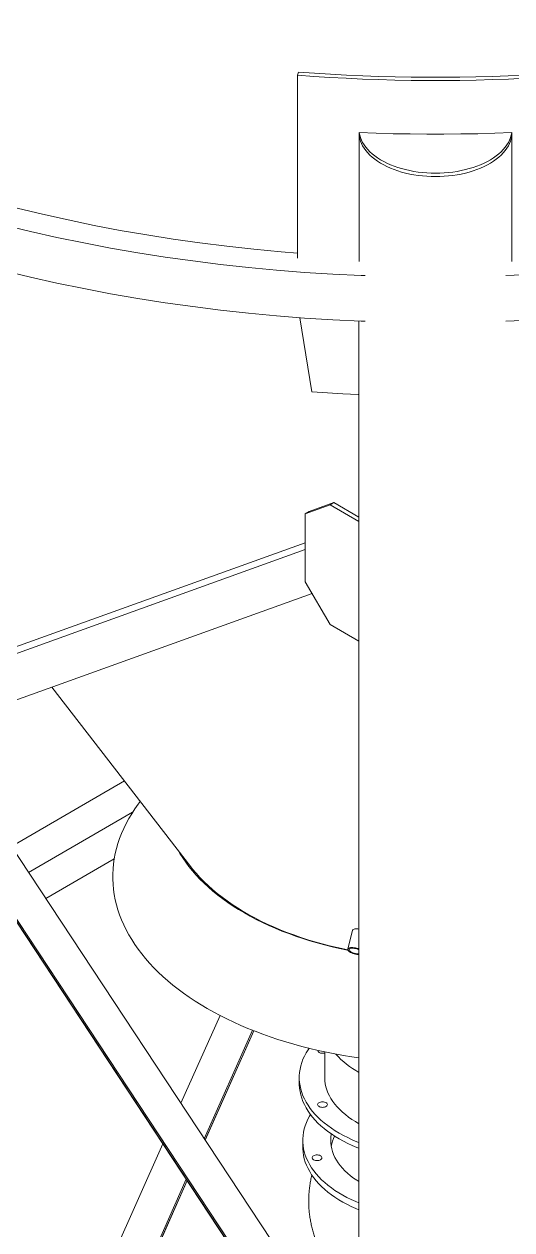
# Model space of a CAD drawing. Header units: millimetres. Extents: x 26816 to 90584, y 11074 to 56542.
# Drawn here: x 41122 to 41820, y 39986 to 41710 of the extents above; entities that cross this region are included whole.
import ezdxf

# ---------------------------------------------------------------- set-up
doc = ezdxf.new("R2010")
doc.units = ezdxf.units.MM
doc.layers.add('MAU_CAM', color=30, linetype='Continuous')
doc.layers.add('MAU_TÍM', color=4, linetype='Continuous', lineweight=25)

msp = doc.modelspace()

# ---------------------------------------------------------------- linework, layer by layer
at = {"layer": 'MAU_CAM', "linetype": 'Continuous', "lineweight": 0}
for p, q in [((41600.9, 39781), (40326.5, 41710)), ((40280.4, 41682.9), (41577, 39720.2)), ((41577.2, 39720.5), (40280.6, 41683.2)), ((41578.6, 39721.7), (40282, 41684.3)), ((41513.1, 41636.8), (41514.2, 41641.4)), ((41513.1, 41375.5), (41513.1, 41636.8)), ((41601.3, 41554.9), (41601.3, 41550)), ((41601.3, 41550), (41601.3, 41370.4)), ((41819.7, 41554.9), (41819.7, 41550)), ((41819.7, 41370.4), (41819.7, 41550)), ((41533.7, 41184.3), (41516.1, 41290.2)), ((41600.9, 41285.4), (41600.9, 39473)), ((41529.8, 41013.1), (41565.1, 41025.8)), ((41565.1, 41025.8), (41559.5, 41022.5)), ((41565.1, 41025.8), (41600.9, 41005.1)), ((41524.1, 41009.8), (41559.5, 41022.5)), ((41529.8, 41013.1), (41524.1, 41009.8)), ((41524.1, 40912.5), (41524.1, 41009.8)), ((41559.5, 41022.5), (41600.9, 40998.6)), ((41524.1, 40968.2), (41020.3, 40787.3)), ((41524.1, 40958.5), (41026.9, 40779.9)), ((41559.5, 40851.3), (41524.1, 40912.5)), ((41533.8, 40895.7), (41052.2, 40722.8)), ((41600.9, 40827.4), (41559.5, 40851.3)), ((41161.3, 40762), (41360.4, 40504.9)), ((41103.4, 40534.1), (41265.4, 40627.6)), ((41128, 40496.8), (41276.9, 40582.8)), ((41152.6, 40459.6), (41250.6, 40516.2)), ((41591.6, 40414.2), (41584.8, 40387.2)), ((41346.1, 40166.7), (41402.1, 40292.3)), ((41379.6, 40116), (41448.6, 40271.1)), ((41380.7, 40114.3), (41450.3, 40270.4)), ((41381, 40113.9), (41450.6, 40270.3)), ((41552, 40240.3), (41552, 40203.5)), ((41515.5, 40203.5), (41515.5, 40195.4)), ((41230.1, 39906.3), (41320.3, 40108.7)), ((41274.7, 39880.5), (41353.8, 40058.1)), ((41276.2, 39879.7), (41354.9, 40056.4)), ((41276.5, 39879.5), (41355.2, 40056))]:
    msp.add_line(p, q, dxfattribs=at)
at = {"layer": 'MAU_CAM', "linetype": 'Continuous', "lineweight": 0, "flags": 128}
for points in [[(41907.8, 41636.8), (41884.7, 41635.2), (41861.6, 41633.7), (41838.4, 41632.5), (41815.2, 41631.5), (41791.9, 41630.6), (41768.7, 41630), (41745.4, 41629.6), (41722.1, 41629.4), (41698.8, 41629.4), (41675.6, 41629.6), (41652.3, 41630), (41629, 41630.6), (41605.8, 41631.5), (41582.6, 41632.5), (41559.4, 41633.7), (41536.2, 41635.2), (41513.1, 41636.8)], [(41906.8, 41641.4), (41883.8, 41639.8), (41860.8, 41638.3), (41837.7, 41637.1), (41814.6, 41636.1), (41791.5, 41635.3), (41768.4, 41634.6), (41745.2, 41634.2), (41722.1, 41634), (41698.9, 41634), (41675.7, 41634.2), (41652.6, 41634.6), (41629.5, 41635.3), (41606.3, 41636.1), (41583.2, 41637.1), (41560.2, 41638.3), (41537.2, 41639.8), (41514.2, 41641.4)], [(41601.3, 41554.9), (41602, 41551.3), (41603, 41547.7), (41604.4, 41544.2), (41606.2, 41540.7), (41608.3, 41537.3), (41610.7, 41534), (41613.5, 41530.7), (41616.5, 41527.6), (41619.9, 41524.5), (41623.6, 41521.6), (41627.5, 41518.8), (41631.8, 41516.1), (41636.3, 41513.6), (41641, 41511.2), (41646, 41509), (41651.1, 41506.9), (41656.5, 41505.1), (41662, 41503.4), (41667.7, 41501.9), (41673.6, 41500.5), (41679.5, 41499.4), (41685.6, 41498.5), (41691.8, 41497.8), (41698, 41497.3), (41704.2, 41496.9), (41710.5, 41496.8), (41716.8, 41496.9), (41723, 41497.3), (41729.2, 41497.8), (41735.4, 41498.5), (41741.4, 41499.4), (41747.4, 41500.5), (41753.2, 41501.9), (41758.9, 41503.4), (41764.5, 41505.1), (41769.8, 41506.9), (41775, 41509), (41780, 41511.2), (41784.7, 41513.6), (41789.2, 41516.1), (41793.4, 41518.8), (41797.4, 41521.6), (41801.1, 41524.5), (41804.4, 41527.6), (41807.5, 41530.7), (41810.3, 41534), (41812.7, 41537.3), (41814.8, 41540.7), (41816.5, 41544.2), (41817.9, 41547.7), (41819, 41551.3), (41819.7, 41554.9)], [(41819.7, 41554.9), (41795.4, 41554), (41771.2, 41553.3), (41746.9, 41552.9), (41722.6, 41552.6), (41698.3, 41552.6), (41674.1, 41552.9), (41649.8, 41553.3), (41625.5, 41554), (41601.3, 41554.9)], [(41819.7, 41550), (41819, 41546.4), (41817.9, 41542.8), (41816.5, 41539.3), (41814.8, 41535.8), (41812.7, 41532.4), (41810.3, 41529.1), (41807.5, 41525.8), (41804.4, 41522.7), (41801.1, 41519.6), (41797.4, 41516.7), (41793.4, 41513.9), (41789.2, 41511.2), (41784.7, 41508.7), (41780, 41506.3), (41775, 41504.1), (41769.8, 41502), (41764.5, 41500.2), (41758.9, 41498.5), (41753.2, 41497), (41747.4, 41495.6), (41741.4, 41494.5), (41735.4, 41493.6), (41729.2, 41492.9), (41723, 41492.4), (41716.8, 41492), (41710.5, 41491.9), (41704.2, 41492), (41698, 41492.4), (41691.8, 41492.9), (41685.6, 41493.6), (41679.5, 41494.5), (41673.6, 41495.6), (41667.7, 41497), (41662, 41498.5), (41656.5, 41500.2), (41651.1, 41502), (41646, 41504.1), (41641, 41506.3), (41636.3, 41508.7), (41631.8, 41511.2), (41627.5, 41513.9), (41623.6, 41516.7), (41619.9, 41519.6), (41616.5, 41522.7), (41613.5, 41525.8), (41610.7, 41529.1), (41608.3, 41532.4), (41606.2, 41535.8), (41604.4, 41539.3), (41603, 41542.8), (41602, 41546.4), (41601.3, 41550)], [(41601.3, 41550), (41602, 41546.4), (41603, 41542.8), (41604.4, 41539.3), (41606.2, 41535.8), (41608.3, 41532.4), (41610.7, 41529.1), (41613.5, 41525.8), (41616.5, 41522.7), (41619.9, 41519.6), (41623.6, 41516.7), (41627.5, 41513.9), (41631.8, 41511.2), (41636.3, 41508.7), (41641, 41506.3), (41646, 41504.1), (41651.1, 41502), (41656.5, 41500.2), (41662, 41498.5), (41667.7, 41497), (41673.6, 41495.6), (41679.5, 41494.5), (41685.6, 41493.6), (41691.8, 41492.9), (41698, 41492.4), (41704.2, 41492), (41710.5, 41491.9), (41716.8, 41492), (41723, 41492.4), (41729.2, 41492.9), (41735.4, 41493.6), (41741.4, 41494.5), (41747.4, 41495.6), (41753.2, 41497), (41758.9, 41498.5), (41764.5, 41500.2), (41769.8, 41502), (41775, 41504.1), (41780, 41506.3), (41784.7, 41508.7), (41789.2, 41511.2), (41793.4, 41513.9), (41797.4, 41516.7), (41801.1, 41519.6), (41804.4, 41522.7), (41807.5, 41525.8), (41810.3, 41529.1), (41812.7, 41532.4), (41814.8, 41535.8), (41816.5, 41539.3), (41817.9, 41542.8), (41819, 41546.4), (41819.7, 41550)], [(41111.7, 41447), (41148, 41438.2), (41184.8, 41429.9), (41221.9, 41422.2), (41259.3, 41415.1), (41297.1, 41408.5), (41335.1, 41402.6), (41373.4, 41397.2), (41412, 41392.3), (41450.7, 41388.1), (41489.6, 41384.4), (41513.1, 41382.5)], [(41093.3, 41422.7), (41130.8, 41413.6), (41168.7, 41405.1), (41206.9, 41397.1), (41245.5, 41389.8), (41284.4, 41383), (41323.6, 41376.8), (41363.1, 41371.3), (41402.8, 41366.3), (41442.7, 41361.9), (41482.8, 41358.2), (41523.1, 41355), (41563.5, 41352.5), (41604, 41350.6), (41610, 41350.3)], [(41093.3, 41357.3), (41130.8, 41348.2), (41168.7, 41339.7), (41206.9, 41331.8), (41245.5, 41324.5), (41284.4, 41317.7), (41323.6, 41311.5), (41363.1, 41306), (41402.8, 41301), (41442.7, 41296.6), (41482.8, 41292.9), (41523.1, 41289.7), (41563.5, 41287.2), (41604, 41285.2), (41610, 41285)], [(41811, 41350.3), (41847.6, 41352)], [(41811, 41285), (41847.6, 41286.6)], [(41600.9, 41180.2), (41599.8, 41180.2), (41577.7, 41181.4), (41555.7, 41182.7), (41533.7, 41184.3)], [(41287.9, 40598.5), (41284.9, 40594.5), (41280.1, 40587.7), (41275.7, 40580.8), (41271.5, 40573.9), (41267.7, 40566.9), (41264.3, 40559.8), (41261.2, 40552.7), (41258.4, 40545.5), (41255.9, 40538.3), (41253.8, 40531), (41252.1, 40523.8), (41250.7, 40516.5), (41249.6, 40509.1), (41248.9, 40501.8), (41248.6, 40494.5), (41248.6, 40487.1), (41248.9, 40479.8), (41249.6, 40472.4), (41250.7, 40465.1), (41252.1, 40457.8), (41253.8, 40450.5), (41255.9, 40443.3), (41258.4, 40436.1), (41261.2, 40428.9), (41264.3, 40421.8), (41267.7, 40414.7), (41271.5, 40407.7), (41275.7, 40400.7), (41280.1, 40393.8), (41284.9, 40387), (41290, 40380.3), (41295.5, 40373.7), (41301.2, 40367.1), (41307.3, 40360.6), (41313.6, 40354.3), (41320.3, 40348), (41327.3, 40341.9), (41334.5, 40335.8), (41342.1, 40329.9), (41349.9, 40324.1), (41358, 40318.4), (41366.3, 40312.9), (41375, 40307.5), (41383.8, 40302.2), (41393, 40297.1), (41402.3, 40292.1), (41411.9, 40287.3), (41421.8, 40282.6), (41431.8, 40278.1), (41442.1, 40273.7), (41452.5, 40269.6), (41463.2, 40265.5), (41474, 40261.7), (41485, 40258), (41496.2, 40254.5), (41507.6, 40251.2), (41519.1, 40248.1), (41530.8, 40245.1), (41542.6, 40242.3), (41554.5, 40239.8), (41566.5, 40237.4), (41578.7, 40235.2), (41590.9, 40233.2), (41600.9, 40231.7)], [(41342.1, 40528.5), (41344.7, 40524), (41348.7, 40517.6), (41353, 40511.4), (41357.6, 40505.2), (41362.6, 40499.1), (41367.9, 40493), (41373.4, 40487.1), (41379.3, 40481.3), (41385.5, 40475.6), (41392, 40470), (41398.8, 40464.5), (41405.9, 40459.1), (41413.2, 40453.8), (41420.9, 40448.7), (41428.7, 40443.7), (41436.9, 40438.9), (41445.3, 40434.2), (41453.9, 40429.7), (41462.8, 40425.3), (41471.8, 40421), (41481.2, 40416.9), (41490.7, 40413), (41500.4, 40409.3), (41510.3, 40405.7), (41520.4, 40402.3), (41530.7, 40399.1), (41541.1, 40396), (41551.7, 40393.2), (41562.4, 40390.5), (41573.3, 40388), (41584.3, 40385.7), (41585.1, 40385.5)], [(41360.4, 40504.9), (41362.9, 40501.7), (41368, 40495.6), (41373.4, 40489.7), (41379.1, 40483.8), (41385.1, 40478), (41391.4, 40472.4), (41398, 40466.9), (41404.9, 40461.5), (41412.1, 40456.2), (41419.5, 40451), (41427.3, 40446), (41435.2, 40441.1), (41443.5, 40436.3), (41451.9, 40431.7), (41460.7, 40427.3), (41469.6, 40423), (41478.8, 40418.8), (41488.2, 40414.8), (41497.7, 40411), (41507.5, 40407.4), (41517.5, 40403.9), (41527.6, 40400.6), (41537.9, 40397.5), (41548.4, 40394.6), (41559, 40391.8), (41569.8, 40389.3), (41580.7, 40386.9), (41584.9, 40386.1)], [(41600.9, 40379.5), (41599.7, 40379.5), (41597.9, 40379.6), (41596, 40379.9), (41594, 40380.4), (41592.2, 40381), (41590.4, 40381.6), (41588.8, 40382.4), (41587.4, 40383.3), (41586.3, 40384.1), (41585.5, 40385), (41584.9, 40385.9), (41584.8, 40386.7), (41584.9, 40387.5), (41585.5, 40388.2), (41586.3, 40388.7), (41587.4, 40389.1), (41588.8, 40389.4), (41590.4, 40389.5), (41592.2, 40389.4), (41594.1, 40389.2), (41594.1, 40389.2)], [(41600.9, 40380.5), (41600.7, 40380.5), (41599.2, 40380.4), (41597.5, 40380.5), (41595.8, 40380.8), (41594, 40381.2), (41592.3, 40381.8), (41590.7, 40382.4), (41589.3, 40383.2), (41588.2, 40384), (41587.4, 40384.8), (41586.9, 40385.6), (41586.7, 40386.4), (41586.9, 40387.1), (41587.5, 40387.7), (41588.4, 40388.1), (41589.6, 40388.4), (41591, 40388.6), (41592.6, 40388.5), (41594.3, 40388.3), (41594.3, 40388.3)], [(41529.5, 40245.4), (41528, 40243.3), (41525.3, 40238.8), (41522.9, 40234.2), (41520.8, 40229.6), (41519, 40224.9), (41517.6, 40220.2), (41516.6, 40215.5), (41515.9, 40210.7), (41515.5, 40205.9), (41515.5, 40201.2), (41515.9, 40196.4), (41516.6, 40191.6), (41517.6, 40186.9), (41519, 40182.2), (41520.8, 40177.5), (41522.9, 40172.9), (41525.3, 40168.3), (41528, 40163.8), (41531.1, 40159.4), (41534.5, 40155), (41538.3, 40150.7), (41542.3, 40146.6), (41546.6, 40142.5), (41551.3, 40138.5), (41556.2, 40134.7), (41561.4, 40131), (41566.9, 40127.4), (41572.6, 40123.9), (41578.6, 40120.6), (41584.8, 40117.5), (41591.2, 40114.5), (41597.9, 40111.6), (41600.9, 40110.4)], [(41552, 40203.5), (41552, 40203), (41552.2, 40198.7), (41552.8, 40194.4), (41553.7, 40190.1), (41555, 40185.8), (41556.6, 40181.6), (41558.6, 40177.4), (41560.9, 40173.3), (41563.5, 40169.3), (41566.5, 40165.3), (41569.8, 40161.4), (41573.4, 40157.6), (41577.3, 40154), (41581.5, 40150.4), (41586, 40146.9), (41590.8, 40143.6), (41595.8, 40140.4), (41600.9, 40137.4)], [(41515.5, 40195.4), (41515.5, 40193), (41515.9, 40188.2), (41516.6, 40183.5), (41517.6, 40178.7), (41519, 40174), (41520.8, 40169.3), (41522.9, 40164.7), (41525.3, 40160.1), (41528, 40155.6), (41531.1, 40151.2), (41534.5, 40146.8), (41538.3, 40142.6), (41542.3, 40138.4), (41546.6, 40134.3), (41551.3, 40130.4), (41556.2, 40126.5), (41561.4, 40122.8), (41566.9, 40119.2), (41572.6, 40115.8), (41578.6, 40112.5), (41584.8, 40109.3), (41591.2, 40106.3), (41597.9, 40103.5), (41600.9, 40102.3)], [(41548.8, 40160.8), (41547.2, 40160.9), (41545.8, 40161.2), (41544.4, 40161.7), (41543.3, 40162.4), (41542.5, 40163.1), (41542, 40164), (41541.8, 40164.9), (41542, 40165.8), (41542.5, 40166.6), (41543.3, 40167.4), (41544.4, 40168), (41545.8, 40168.5), (41547.2, 40168.8), (41548.8, 40168.9), (41550.4, 40168.8), (41551.8, 40168.5), (41553.2, 40168), (41554.3, 40167.4), (41555.1, 40166.6), (41555.6, 40165.8), (41555.8, 40164.9), (41555.6, 40164), (41555.1, 40163.1), (41554.3, 40162.4), (41553.2, 40161.7), (41551.8, 40161.2), (41550.4, 40160.9), (41548.8, 40160.8)]]:
    msp.add_lwpolyline(points, dxfattribs=at)
at = {"layer": 'MAU_CAM', "linetype": 'Continuous', "lineweight": 0}
for centre, radius, start, end in [((41590, 40362.8), 26.7, 65.9028, 81.2989), ((41591.2, 40367.4), 21.1, 62.5704, 81.4907), ((41545.2, 40242.4), 3.33, 178.2799, 246.9992), ((41548.8, 40249), 10.9, 242.7663, 286.7905), ((41655, 40313.1), 115.6, 221.0722, 242.1183)]:
    msp.add_arc(centre, radius, start, end, dxfattribs=at)
msp.add_open_spline([(41591.7, 40414), (41591.7, 40414.1), (41591.7, 40414.7), (41592.8, 40415.5), (41595, 40416.2), (41597.9, 40416.3), (41600, 40416), (41600.9, 40415.9)], degree=3, knots=[0, 0, 0, 0, 0.060571, 0.31048, 0.560444, 0.810438, 1, 1, 1, 1], dxfattribs=at)
at = {"layer": 'MAU_TÍM', "linetype": 'Continuous', "lineweight": 0}
msp.add_line((41520.5, 40113.7), (41520.5, 40103.9), dxfattribs=at)
at = {"layer": 'MAU_TÍM', "linetype": 'Continuous', "lineweight": 0, "flags": 128}
for points in [[(41600.9, 40024.1), (41596.5, 40026), (41590, 40028.9), (41583.8, 40032), (41577.9, 40035.2), (41572.1, 40038.6), (41566.6, 40042.1), (41561.4, 40045.7), (41556.5, 40049.5), (41551.9, 40053.3), (41547.5, 40057.3), (41543.5, 40061.4), (41539.7, 40065.6), (41536.3, 40069.9), (41533.2, 40074.3), (41530.4, 40078.7), (41528, 40083.2), (41525.9, 40087.8), (41524.1, 40092.4), (41522.7, 40097.1), (41521.6, 40101.7), (41520.9, 40106.4), (41520.5, 40111.2), (41520.5, 40115.9), (41520.9, 40120.6), (41521.5, 40125.3), (41522.6, 40130), (41524, 40134.6), (41525.7, 40139.2), (41527.8, 40143.8), (41530.2, 40148.3), (41531.6, 40150.6)], [(41600.9, 40054.6), (41597.8, 40056.6), (41593.1, 40059.8), (41588.7, 40063.1), (41584.7, 40066.6), (41580.9, 40070.1), (41577.4, 40073.8), (41574.2, 40077.6), (41571.3, 40081.4), (41568.8, 40085.3), (41566.6, 40089.3), (41564.7, 40093.4), (41563.2, 40097.5), (41562, 40101.6), (41561.1, 40105.7), (41560.6, 40109.9), (41560.5, 40114.1), (41560.7, 40118.3), (41561.2, 40122.5), (41561.3, 40122.9)], [(41600.9, 40014.3), (41596.5, 40016.2), (41590, 40019.1), (41583.8, 40022.2), (41577.9, 40025.4), (41572.1, 40028.8), (41566.6, 40032.3), (41561.4, 40035.9), (41556.5, 40039.7), (41551.9, 40043.5), (41547.5, 40047.5), (41543.5, 40051.6), (41539.7, 40055.8), (41536.3, 40060.1), (41533.2, 40064.5), (41530.4, 40068.9), (41528, 40073.4), (41525.9, 40078), (41524.1, 40082.6), (41522.7, 40087.3), (41521.6, 40091.9), (41520.9, 40096.6), (41520.5, 40101.4), (41520.5, 40103.9)], [(41534.9, 40090.9), (41534.2, 40090), (41533.9, 40089.1), (41534, 40088.2), (41534.4, 40087.4), (41535.1, 40086.6), (41536.1, 40085.9), (41537.3, 40085.3), (41538.8, 40084.9), (41540.3, 40084.8), (41541.9, 40084.8), (41543.4, 40085), (41544.8, 40085.4), (41546, 40086), (41546.9, 40086.7), (41547.6, 40087.6), (41547.9, 40088.4), (41547.8, 40089.3), (41547.4, 40090.2), (41546.7, 40091), (41545.7, 40091.7), (41544.5, 40092.3), (41543, 40092.6), (41541.5, 40092.8), (41539.9, 40092.8), (41538.4, 40092.6), (41537, 40092.2), (41535.8, 40091.6), (41534.9, 40090.9)]]:
    msp.add_lwpolyline(points, dxfattribs=at)
at = {"layer": 'MAU_TÍM', "linetype": 'Continuous', "lineweight": 0}
msp.add_arc((41615.8, 40095.3), 55.4, 153.825, 169.8791, dxfattribs=at)
msp.add_open_spline([(41533.5, 40064.1), (41533.4, 40064), (41532.8, 40061.6), (41531.8, 40056.7), (41530.6, 40049.6), (41529.8, 40042.5), (41529.2, 40035.3), (41529, 40028.2), (41529.1, 40021.1), (41529.5, 40014), (41530.2, 40006.9), (41531.3, 39999.9), (41532.6, 39993), (41534.2, 39986.1), (41536.2, 39979.3), (41538.4, 39972.7), (41540.9, 39966.1), (41543.7, 39959.7), (41546.7, 39953.4), (41550, 39947.2), (41553.6, 39941.2), (41557.4, 39935.3), (41561.5, 39929.6), (41565.8, 39924.1), (41570.4, 39918.8), (41575.2, 39913.6), (41580.2, 39908.7), (41585.4, 39903.9), (41590.8, 39899.4), (41596, 39895.3), (41599.4, 39892.9), (41600.9, 39891.9)], degree=3, knots=[0, 0, 0, 0, 0.001889, 0.038585, 0.075168, 0.111641, 0.148012, 0.184286, 0.220469, 0.256567, 0.292583, 0.328524, 0.364397, 0.400207, 0.435961, 0.471667, 0.507331, 0.542962, 0.578568, 0.614159, 0.649745, 0.685337, 0.720946, 0.756588, 0.792275, 0.828025, 0.863854, 0.899781, 0.935826, 0.97201, 1, 1, 1, 1], dxfattribs=at)

doc.saveas('drawing.dxf')
